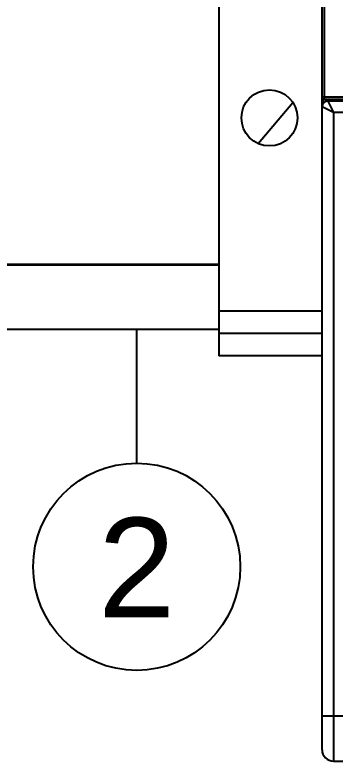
# Model space of a CAD drawing. Header units: inches. Extents: x -38 to 199, y -310 to 64.
# Drawn here: x 19.059 to 20.174, y 53.096 to 55.693 of the extents above; entities that cross this region are included whole.
import ezdxf
from ezdxf.enums import TextEntityAlignment as Align

# ---------------------------------------------------------------- set-up
doc = ezdxf.new("R2010")
doc.units = ezdxf.units.IN
doc.header["$MEASUREMENT"] = 0
for name, color, linetype in [('DETAIL$', 5, 'Continuous'), ('FREE-TEXT', 2, 'Continuous'), ('PLC', 7, 'Continuous')]:
    doc.layers.add(name, color=color, linetype=linetype)
doc.layers.add('TEXT_TEST', color=7, linetype='Continuous', lineweight=35)
doc.styles.add('HELVLS', font='arial.ttf')

msp = doc.modelspace()

# ---------------------------------------------------------------- linework, layer by layer
at = {"color": 0}
for p, q in [((19.76873, 56.16276), (19.76873, 54.50713)), ((19.4831, 54.13321), (19.4831, 54.59792))]:
    msp.add_line(p, q, dxfattribs=at)
for p, q in [((20.12876, 54.66252), (19.76873, 54.66252)), ((19.76873, 54.59792), (17.8358, 54.59792)), ((20.12876, 54.58483), (19.76873, 54.58483))]:
    msp.add_line(p, q)
at = {"color": 8}
msp.add_line((20.12876, 54.50713), (19.76873, 54.50713), dxfattribs=at)
msp.add_circle((19.94545, 55.33494), 0.09764, dxfattribs=at)
at = {"layer": 'DETAIL$', "color": 8}
msp.add_lwpolyline([(19.90563, 55.2458), (20.02738, 55.38807)], dxfattribs=at)
at = {"layer": 'FREE-TEXT', "color": 0}
msp.add_circle((19.4831, 53.77243), 0.36078, dxfattribs=at)
at = {"layer": 'PLC', "linetype": 'Continuous'}
for p, q in [((20.12876, 53.13545), (20.12876, 57.70238)), ((20.13664, 55.40005), (20.13664, 56.65117)), ((20.12876, 55.40792), (22.01282, 55.40792)), ((20.13664, 55.40005), (22.01282, 55.40005)), ((20.14845, 55.3933), (20.14845, 55.40005)), ((22.03174, 55.3933), (20.14845, 55.3933)), ((20.14846, 55.3933), (20.16813, 55.35395)), ((20.12876, 55.37362), (20.12876, 55.37365)), ((20.16813, 55.35395), (20.12879, 55.37362)), ((20.16813, 55.35395), (20.16813, 53.09608)), ((22.00562, 55.35395), (20.16813, 55.35395)), ((20.12876, 53.25356), (20.16813, 53.25356)), ((20.16813, 53.25356), (22.00562, 53.25356)), ((20.16813, 53.09608), (22.14404, 53.09608))]:
    msp.add_line(p, q, dxfattribs=at)
for centre, radius, start, end in [((20.13664, 55.40792), 0.00787, 179.99839, 270.00237), ((20.14841, 55.37503), 0.01827, 89.87257, 91.82135), ((20.16813, 53.13545), 0.03937, 180, 270)]:
    msp.add_arc(centre, radius, start, end, dxfattribs=at)
msp.add_ellipse((20.14845, 55.38328), major_axis=(0, 0.0197), ratio=0.9993908, start_param=0.6153842, end_param=1.5707963, dxfattribs=at)
msp.add_open_spline([(20.14783, 55.39329), (20.14532, 55.39321), (20.14028, 55.39206), (20.13397, 55.38765), (20.12975, 55.38119), (20.12876, 55.37612), (20.12876, 55.37362)], degree=3, knots=[0, 0, 0, 0, 0.2499617, 0.5000035, 0.7500408, 1, 1, 1, 1], dxfattribs=at)
at = {"layer": 'TEXT_TEST'}
msp.add_line((19.76873, 54.82292), (17.8358, 54.82292), dxfattribs=at)

# ---------------------------------------------------------------- texts
at = {"layer": 'FREE-TEXT', "color": 0, "style": 'HELVLS'}
msp.add_text('2', height=0.34658, dxfattribs=at).set_placement((19.4831, 53.77243), align=Align.MIDDLE)

doc.saveas('drawing.dxf')
